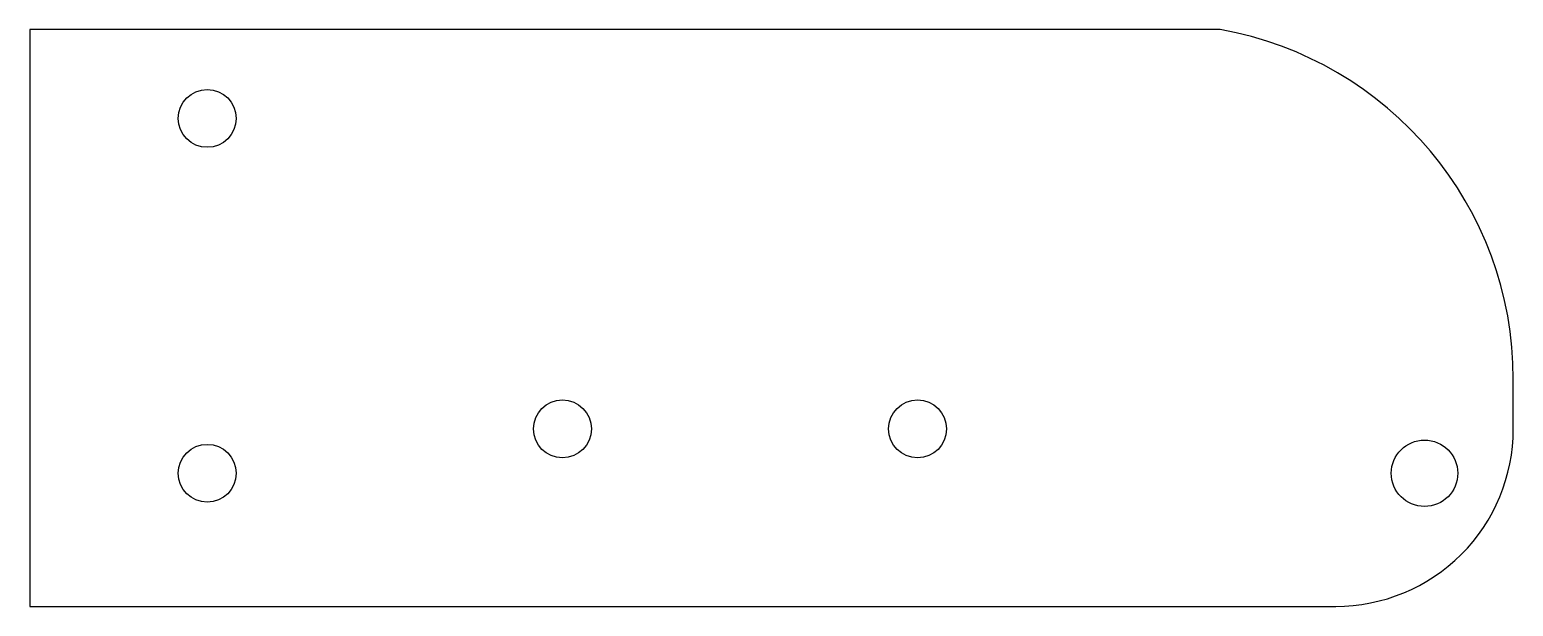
# Model space of a CAD drawing. Header units: inches. Extents: x 0 to 4.18, y 0 to 1.63.
import ezdxf

# ---------------------------------------------------------------- set-up
doc = ezdxf.new("R2010")
doc.units = ezdxf.units.IN
doc.header["$MEASUREMENT"] = 0

msp = doc.modelspace()

# ---------------------------------------------------------------- linework, layer by layer
msp.add_lwpolyline([(0, 1.625), (0, 0), (3.6774, 0, 0.414214), (4.1774, 0.5), (4.1774, 0.6404, 0.363582), (3.3524, 1.625)], format="xyb", close=True)
for centre, radius in [((0.5, 1.375), 0.0815), ((1.5, 0.5), 0.0815), ((2.5, 0.5), 0.0815), ((3.9274, 0.375), 0.0935), ((0.5, 0.375), 0.0815)]:
    msp.add_circle(centre, radius)

doc.saveas('drawing.dxf')
